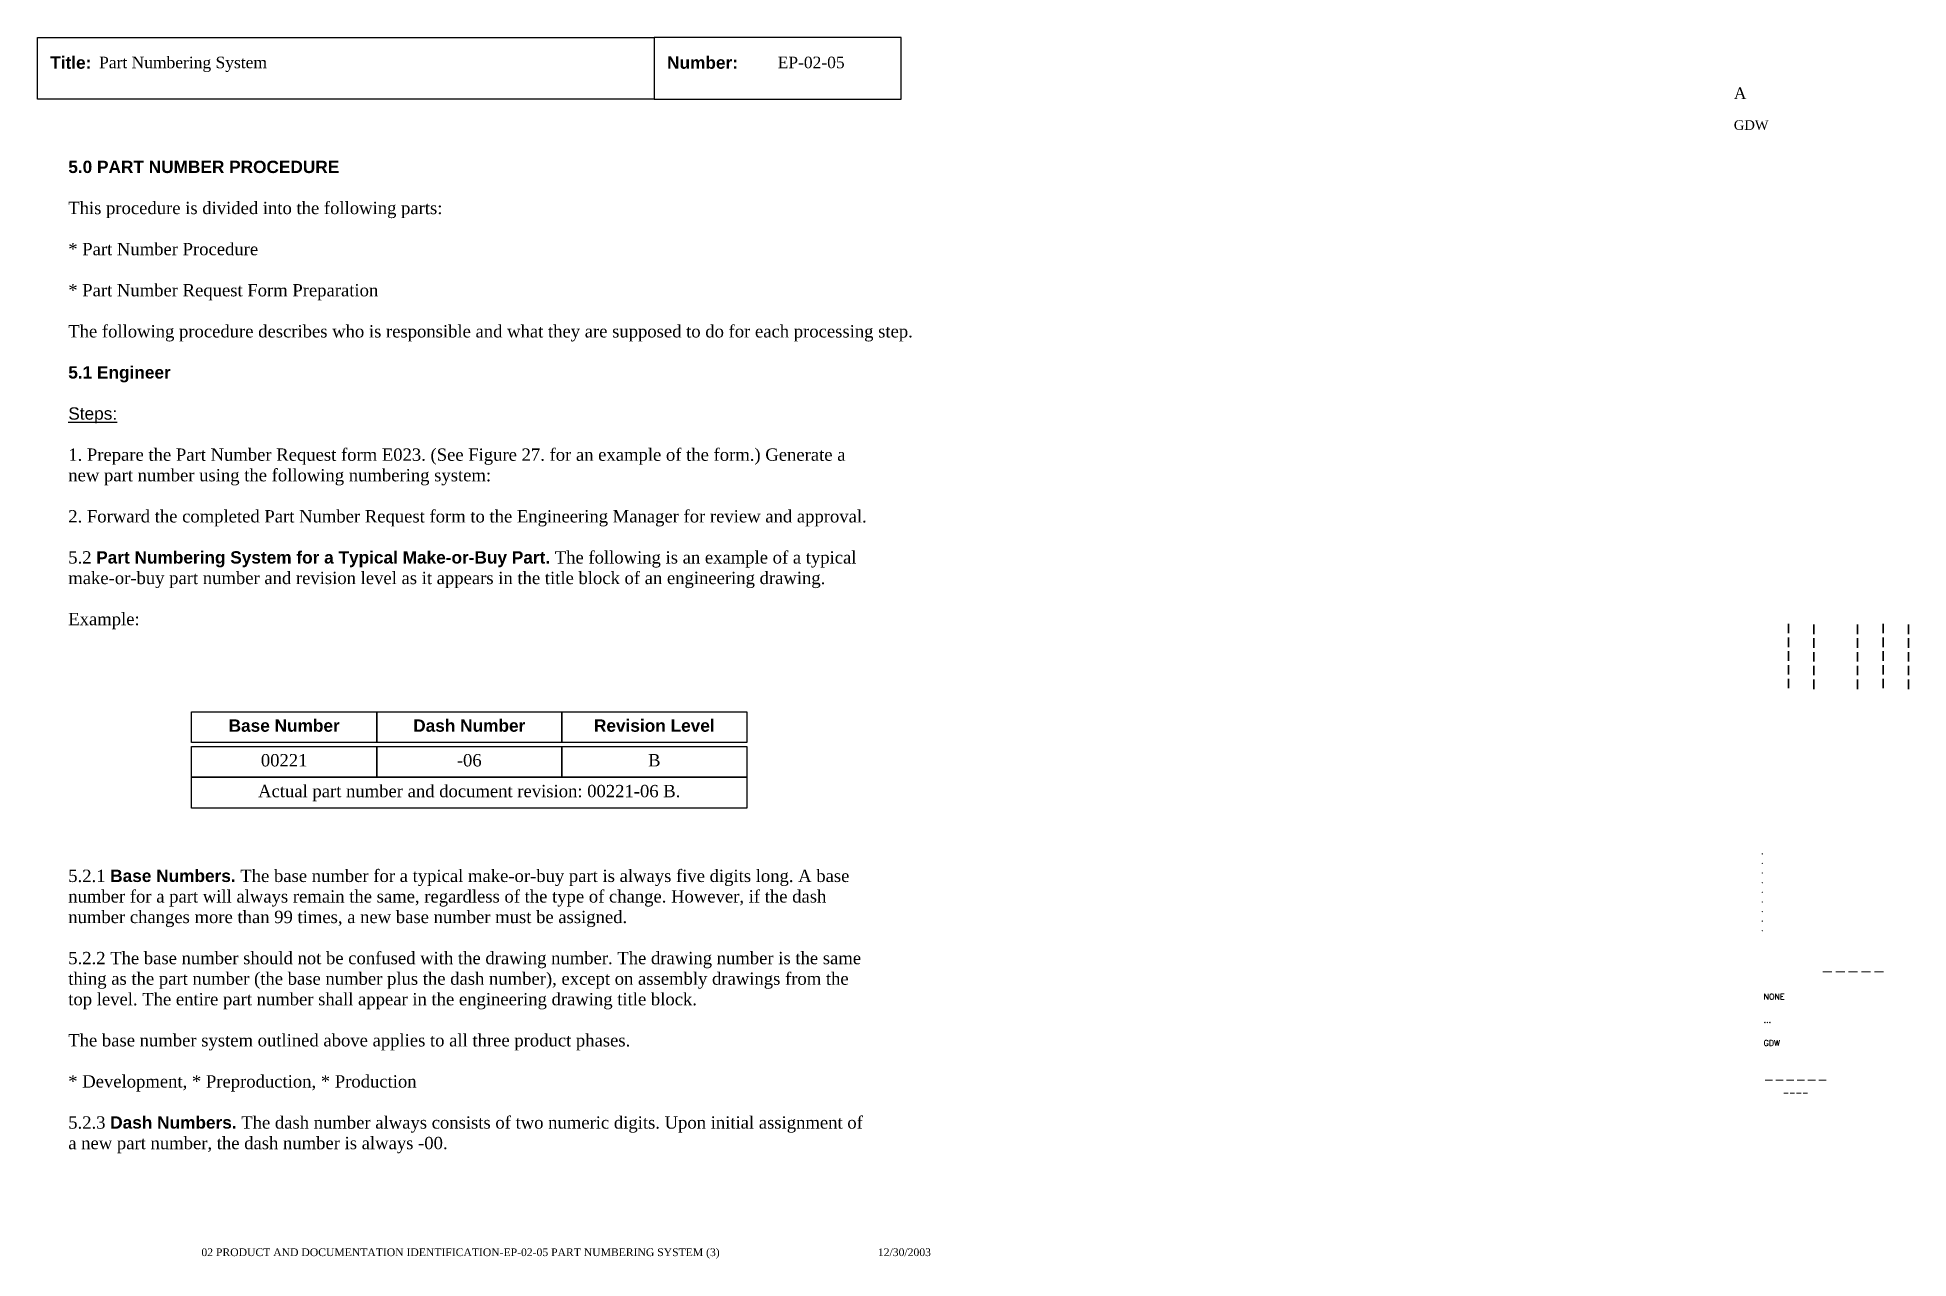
# Paper-space layout 'EP-02-05 Part Numbering System (3)' of a CAD drawing. Header units: inches. Extents: x 1 to 31.3, y 0.2 to 20.
import ezdxf
from ezdxf.enums import TextEntityAlignment as Align

# ---------------------------------------------------------------- set-up
doc = ezdxf.new("R2010")
doc.units = ezdxf.units.IN
doc.header["$MEASUREMENT"] = 0
doc.layers.add('TitleBlock_Attributes', color=40, linetype='Continuous', plot=False)
doc.layers.add('TitleBlock_Atts_Print', color=1, linetype='Continuous')
doc.styles.get("Standard").update_dxf_attribs({"font": 'simplex.shx'})
doc.styles.add('style1', font='TIMES.TTF')
doc.styles.add('styleAtt', font='TIMES.TTF')
doc.styles.add('TBBIGTEXT', font='complex.shx')

# ---------------------------------------------------------------- blocks, each defined once
blk = doc.blocks.new('Test1')
at = {"layer": 'TitleBlock_Attributes', "style": 'TBBIGTEXT', "width": 0.8}
for tag, p, height in [('SideLine1', (29.492, 9.408), 0.25), ('SideLine2', (29.906, 9.396), 0.25), ('SideLine3', (30.612, 9.396), 0.25), ('SideLine4', (31.026, 9.408), 0.25), ('SideLine5', (31.44, 9.396), 0.25), ('File-Layout', (28.803, 3.641), 0.125)]:
    blk.add_attdef(tag, p, '', height=height, rotation=90, dxfattribs=at)
at = {"layer": 'TitleBlock_Attributes'}
for tag, p, height in [('REV1', (28.947, 6.754), 0.0625), ('REV2', (28.947, 6.598), 0.0625), ('REV3', (28.947, 6.442), 0.0625), ('REV4', (28.947, 6.286), 0.0625), ('REV5', (28.947, 6.13), 0.0625), ('REV6', (28.947, 5.974), 0.0625), ('REV7', (28.947, 5.818), 0.0625), ('REV8', (28.947, 5.662), 0.0625), ('REV9', (28.947, 5.506), 0.0625), ('SCALE', (28.983, 4.394), 0.0938), ('INCHARGE', (28.983, 4.016), 0.0938), ('DRW', (28.983, 3.641), 0.0938)]:
    blk.add_attdef(tag, p, '', height=height, dxfattribs=at)
at = {"layer": 'TitleBlock_Attributes', "style": 'TBBIGTEXT'}
for tag, height, p in [('PROJNUM', 0.188, (30.434, 4.761)), ('DWG_NUM', 0.156, (31.168, 4.127)), ('CUSTOMER', 0.156, (29.501, 3.017)), ('LOCATION', 0.0938, (29.501, 2.835)), ('DESC_1', 0.188, (29.501, 2.412)), ('DESC_2', 0.188, (29.501, 2.1)), ('DESC_3', 0.188, (29.501, 1.787))]:
    blk.add_attdef(tag, text='', height=height, dxfattribs=at).set_placement(p, align=Align.CENTER)
at = {"layer": 'TitleBlock_Attributes'}
blk.add_attdef('DRW_DATE', text='', height=0.0938, dxfattribs=at).set_placement((31.149, 3.648), align=Align.CENTER)

psp = doc.layouts.new('EP-02-05 Part Numbering System (3)')

# ---------------------------------------------------------------- linework, layer by layer
for points in [[(1, 20), (11, 20), (11, 19), (1, 19)], [(11, 19), (15, 19), (15, 20), (11, 20)]]:
    psp.add_lwpolyline(points, close=True)
at = {"color": 30}
for points in [[(3.5, 9.062), (6.5, 9.062), (6.5, 8.562), (3.5, 8.562)], [(6.5, 9.062), (9.5, 9.062), (9.5, 8.562), (6.5, 8.562)], [(9.5, 9.062), (12.5, 9.062), (12.5, 8.562), (9.5, 8.562)], [(3.5, 8.5), (6.5, 8.5), (6.5, 8), (3.5, 8)], [(6.5, 8.5), (9.5, 8.5), (9.5, 8), (6.5, 8)], [(9.5, 8.5), (12.5, 8.5), (12.5, 8), (9.5, 8)], [(3.5, 8), (12.5, 8), (12.5, 7.5), (3.5, 7.5)]]:
    psp.add_lwpolyline(points, close=True, dxfattribs=at)

# ---------------------------------------------------------------- block references
ref = psp.add_blockref('Test1', (0, 0))
ref.add_attrib('CUSTOMER', '------', dxfattribs={"layer": 'TitleBlock_Attributes', "height": 0.1562, "style": 'TBBIGTEXT'}).set_placement((29.501, 3.017), align=Align.CENTER)
ref.add_attrib('LOCATION', '----', dxfattribs={"layer": 'TitleBlock_Attributes', "height": 0.0938, "style": 'TBBIGTEXT'}).set_placement((29.501, 2.835), align=Align.CENTER)
ref.add_attrib('DESC_1', 'Part Numbering System', (2, 19.5), dxfattribs={"layer": 'TitleBlock_Atts_Print', "height": 0.1875, "style": 'styleAtt'})
ref.add_attrib('DESC_2', 'EP-02-05', (13, 19.5), dxfattribs={"layer": 'TitleBlock_Atts_Print', "height": 0.1875, "style": 'styleAtt'})
ref.add_attrib('DESC_3', 'A', (28.5, 19), dxfattribs={"layer": 'TitleBlock_Attributes', "height": 0.188, "style": 'styleAtt'})
ref.add_attrib('PROJNUM', '-----', dxfattribs={"layer": 'TitleBlock_Attributes', "height": 0.1875, "style": 'TBBIGTEXT'}).set_placement((30.434, 4.761), align=Align.CENTER)
ref.add_attrib('DWG_NUM', 'GDW', (28.5, 18.5), dxfattribs={"layer": 'TitleBlock_Attributes', "height": 0.1562, "style": 'styleAtt'})
ref.add_attrib('DRW_DATE', '12/30/2003', dxfattribs={"layer": 'TitleBlock_Atts_Print', "height": 0.125, "style": 'styleAtt'}).set_placement((15.055, 0.232), align=Align.CENTER)
ref.add_attrib('DRW', 'GDW', (28.983, 3.641), dxfattribs={"layer": 'TitleBlock_Attributes', "height": 0.0938})
ref.add_attrib('INCHARGE', '...', (28.983, 4.016), dxfattribs={"layer": 'TitleBlock_Attributes', "height": 0.0938})
ref.add_attrib('SCALE', 'NONE', (28.983, 4.394), dxfattribs={"layer": 'TitleBlock_Attributes', "height": 0.0938})
ref.add_attrib('REV1', '.', (28.947, 6.754), dxfattribs={"layer": 'TitleBlock_Attributes', "height": 0.0625})
ref.add_attrib('REV2', '.', (28.947, 6.598), dxfattribs={"layer": 'TitleBlock_Attributes', "height": 0.0625})
ref.add_attrib('REV3', '.', (28.947, 6.442), dxfattribs={"layer": 'TitleBlock_Attributes', "height": 0.0625})
ref.add_attrib('REV4', '.', (28.947, 6.286), dxfattribs={"layer": 'TitleBlock_Attributes', "height": 0.0625})
ref.add_attrib('REV5', '.', (28.947, 6.13), dxfattribs={"layer": 'TitleBlock_Attributes', "height": 0.0625})
ref.add_attrib('REV6', '.', (28.947, 5.974), dxfattribs={"layer": 'TitleBlock_Attributes', "height": 0.0625})
ref.add_attrib('REV7', '.', (28.947, 5.818), dxfattribs={"layer": 'TitleBlock_Attributes', "height": 0.0625})
ref.add_attrib('REV8', '.', (28.947, 5.662), dxfattribs={"layer": 'TitleBlock_Attributes', "height": 0.0625})
ref.add_attrib('REV9', '.', (28.947, 5.506), dxfattribs={"layer": 'TitleBlock_Attributes', "height": 0.0625})
ref.add_attrib('SideLine1', '-----', (29.492, 9.408), dxfattribs={"layer": 'TitleBlock_Attributes', "height": 0.25, "rotation": 90, "style": 'TBBIGTEXT', "width": 0.8})
ref.add_attrib('SideLine2', '-----', (29.906, 9.396), dxfattribs={"layer": 'TitleBlock_Attributes', "height": 0.25, "rotation": 90, "style": 'TBBIGTEXT', "width": 0.8})
ref.add_attrib('SideLine3', '-----', (30.612, 9.396), dxfattribs={"layer": 'TitleBlock_Attributes', "height": 0.25, "rotation": 90, "style": 'TBBIGTEXT', "width": 0.8})
ref.add_attrib('SideLine4', '-----', (31.026, 9.408), dxfattribs={"layer": 'TitleBlock_Attributes', "height": 0.25, "rotation": 90, "style": 'TBBIGTEXT', "width": 0.8})
ref.add_attrib('SideLine5', '-----', (31.44, 9.396), dxfattribs={"layer": 'TitleBlock_Attributes', "height": 0.25, "rotation": 90, "style": 'TBBIGTEXT', "width": 0.8})
ref.add_attrib('File-Layout', '02 PRODUCT AND DOCUMENTATION IDENTIFICATION-EP-02-05 PART NUMBERING SYSTEM (3)', dxfattribs={"layer": 'TitleBlock_Atts_Print', "height": 0.125, "style": 'styleAtt'}).set_placement((7.859, 0.232), align=Align.CENTER)

# ---------------------------------------------------------------- texts
at = {"color": 5, "char_height": 0.2, "width": 2, "attachment_point": 1, "line_spacing_factor": 1.5, "style": 'style1'}
for s, insert in [('{\\fArial|b1|i0|c0|p34;Title:}', (1.207, 19.691)), ('{\\fArial|b1|i0|c0|p34;Number:}', (11.207, 19.691))]:
    psp.add_mtext(s, dxfattribs=dict(at, insert=insert))
at = {"color": 5, "char_height": 0.2, "style": 'style1'}
for s, insert, width, attachment_point in [('{\\fArial|b1|i0|c0|p34;5.0 PART NUMBER PROCEDURE\\P\\P}This procedure is divided into the following parts:\\P\\P* Part Number Procedure\\P\\P* Part Number Request Form Preparation\\P\\PThe following procedure describes who is responsible and what they are supposed to do for each processing step.\\P\\P{\\fArial|b1|i0|c0|p34;5.1 Engineer\\P\\P\\fArial|b0|i0|c0|p34;\\LSteps:\\P\\P}1. Prepare the Part Number Request form E023. (See Figure 27. for an example of the form.) Generate a new part number using the following numbering system:\\P\\P2. Forward the completed Part Number Request form to the Engineering Manager for review and approval.\\P\\P5.2 {\\fArial|b1|i0|c0|p34;Part Numbering System for a Typical Make-or-Buy Part.} The following is an example of a typical make-or-buy part number and revision level as it appears in the title block of an engineering drawing.\\P\\PExample:', (1.5, 18), 13, 1), ('{\\fArial|b1|i0|c0|p34;Base Number}', (5, 8.937), 2.5, 2), ('{\\fArial|b1|i0|c0|p34;Dash Number}', (8, 8.937), 2.5, 2), ('{\\fArial|b1|i0|c0|p34;Revision Level}', (11, 8.937), 2.5, 2), ('00221', (5, 8.375), 2.5, 2), ('-06', (8, 8.375), 2.5, 2), ('B', (11, 8.375), 2.5, 2), ('Actual part number and document revision: 00221-06 B.', (8, 7.875), 8.5, 2), ('5.2.1 {\\fArial|b1|i0|c0|p34;Base Numbers.} The base number for a typical make-or-buy part is always five digits long. A base number for a part will always remain the same, regardless of the type of change. However, if the dash number changes more than 99 times, a new base number must be assigned.\\P\\P5.2.2 The base number should not be confused with the drawing number. The drawing number is the same thing as the part number (the base number plus the dash number), except on assembly drawings from the top level. The entire part number shall appear in the engineering drawing title block.\\P\\PThe base number system outlined above applies to all three product phases.\\P\\P* Development, * Preproduction, * Production\\P\\P5.2.3 {\\fArial|b1|i0|c0|p34;Dash Numbers.} The dash number always consists of two numeric digits. Upon initial assignment of a new part number, the dash number is always -00.', (1.5, 6.5), 13, 1)]:
    psp.add_mtext(s, dxfattribs=dict(at, insert=insert, width=width, attachment_point=attachment_point))

doc.saveas('drawing.dxf')
